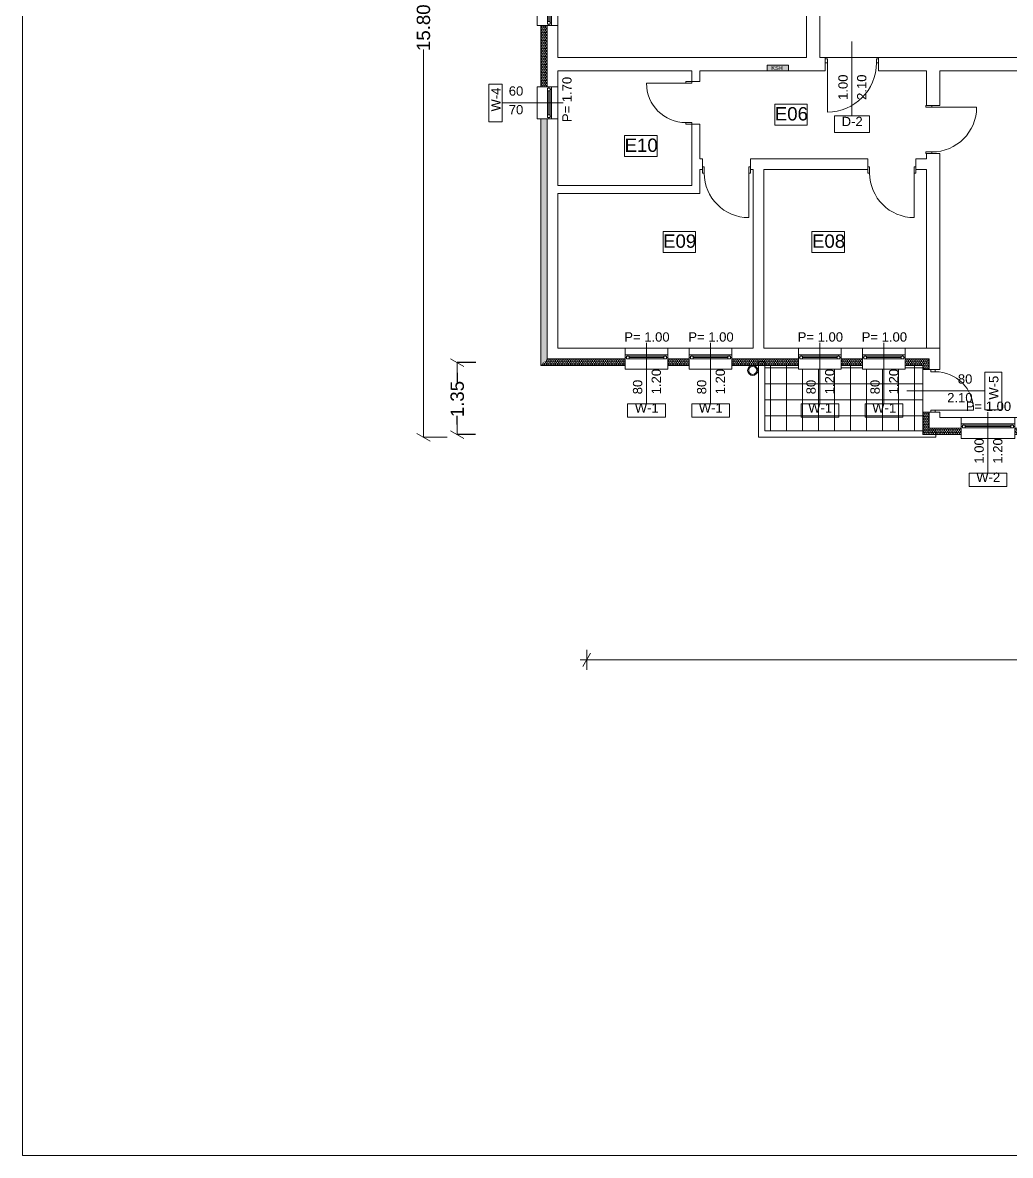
# Model space of a CAD drawing. Header units: feet. Extents: x 2566339 to 2627130, y -124111 to -81443.
# Drawn here: x 2566339 to 2584851, y -122443 to -101204 of the extents above; entities that cross this region are included whole.
import ezdxf
from ezdxf.enums import TextEntityAlignment as Align

# ---------------------------------------------------------------- set-up
doc = ezdxf.new("R2010")
doc.units = ezdxf.units.FT
doc.header["$MEASUREMENT"] = 0
for name, color, linetype, lineweight in [('ARCHICAD Door Markers_Pen_No__20', 1, 'Continuous', 5), ('ARCHICAD Door Markers_Pen_No__60', 230, 'Continuous', 5), ('ARCHICAD Doors_Pen_No__1', 7, 'Continuous', 5), ('ARCHICAD Doors_Pen_No__60', 230, 'Continuous', 5), ('ARCHICAD Window Markers_Pen_No__20', 1, 'Continuous', 5), ('ARCHICAD Windows_Pen_No__20', 1, 'Continuous', 5), ('Columns_Pen_No__1', 7, 'Continuous', 5), ('Columns_Pen_No__6', 5, 'Continuous', 5), ('Exterior walls_Pen_No__1', 7, 'Continuous', 5), ('Shell - Roof_Pen_No__21', 7, 'Continuous', 5), ('Structural - Bearing_Pen_No__1', 7, 'Continuous', 5), ('Text blocks_Pen_No__1', 7, 'Continuous', 5), ('Text blocks_Pen_No__2', 8, 'Continuous', 5)]:
    doc.layers.add(name, color=color, linetype=linetype, lineweight=lineweight)
for name, color, linetype in [('Columns', 7, 'Continuous'), ('Dimensioning - General', 7, 'Continuous'), ('Exterior walls', 7, 'Continuous')]:
    doc.layers.add(name, color=color, linetype=linetype)
for name, color, linetype, lineweight, true_color in [('Exterior walls_Pen_No__14', 7, 'Continuous', 5, 0xbd8b17), ('Exterior walls_Pen_No__65', 7, 'Continuous', 5, 0x80c2ff), ('Exterior walls_Pen_No__81', 7, 'Continuous', 5, 0x6a6a6a), ('Structural - Bearing_Pen_No__82', 7, 'Continuous', 5, 0xaaaaaa)]:
    doc.layers.add(name, color=color, linetype=linetype, lineweight=lineweight, true_color=true_color)
doc.styles.add('GENERATED_STYLE_1', font='arial.ttf')
doc.dimstyles.new('GENERATED_STYLE__1', dxfattribs={"dimtxt": 250, "dimasz": 190, "dimexe": 0.18, "dimexo": 3, "dimgap": 0.09, "dimtad": 1, "dimlfac": 0.001, "dimzin": 0, "dimdsep": 46, "dimtxsty": 'GENERATED_STYLE_1', "dimblk": 'ARROWHEAD_2', "dimblk1": 'ARROWHEAD_2', "dimblk2": 'ARROWHEAD_2', "dimcen": 0.09, "dimclrd": 7, "dimclre": 7, "dimclrt": 7, "dimadec": 0, "dimazin": 0, "dimtfac": 1, "dimtdec": 4, "dimtmove": 0, "dimatfit": 3, "dimfxl": 1, "dimtolj": 1, "dimtzin": 0, "dimarcsym": 0})
pattern_1 = [(90, (2247653.822, -76424.967), (-34.641016, 0), [20, -40]), (90, (2247636.502, -76394.967), (-34.641016, 0), [20, -40]), (150, (2247653.822, -76404.967), (17.320508, 30), [20, -40]), (150, (2247619.18, -76404.967), (17.320508, 30), [20, -40]), (210, (2247653.822, -76424.967), (-17.320508, 30), [20, -40]), (210, (2247619.18, -76424.967), (-17.320508, 30), [20, -40])]
pattern_2 = [(90, (2246791.6, -76424.967), (-34.641016, 0), [20, -40]), (90, (2246774.278, -76394.967), (-34.641016, 0), [20, -40]), (150, (2246791.6, -76404.967), (17.320508, 30), [20, -40]), (150, (2246756.957, -76404.967), (17.320508, 30), [20, -40]), (210, (2246791.6, -76424.967), (-17.320508, 30), [20, -40]), (210, (2246756.957, -76424.967), (-17.320508, 30), [20, -40])]
pattern_3 = [(90, (2247653.822, -76474.967), (-34.641016, 0), [20, -40]), (90, (2247636.502, -76444.967), (-34.641016, 0), [20, -40]), (150, (2247653.822, -76454.967), (17.320508, 30), [20, -40]), (150, (2247619.18, -76454.967), (17.320508, 30), [20, -40]), (210, (2247653.822, -76474.967), (-17.320508, 30), [20, -40]), (210, (2247619.18, -76474.967), (-17.320508, 30), [20, -40])]

# ---------------------------------------------------------------- blocks, each defined once
blk = doc.blocks.new('Storefront with Transom 22_2')
at = {"layer": 'ARCHICAD Doors_Pen_No__60', "color": 230, "linetype": 'Continuous', "lineweight": 5}
for p, q in [((360, 0), (360, 720)), ((-400, 0), (-400, 90)), ((-400, -80), (-400, 0)), ((-400, 0), (-360, 0)), ((-400, -80), (-400, 0)), ((-400, -80), (-400, 0)), ((-360, 0), (-360, -80)), ((360, -80), (360, 0)), ((360, 0), (400, 0)), ((400, 0), (400, 90)), ((400, 0), (400, -80)), ((400, -80), (400, 0)), ((400, -80), (400, 0)), ((-360, -80), (-400, -80)), ((-400, -110), (-400, -80)), ((-400, -230), (-400, -110)), ((400, -80), (360, -80)), ((400, -110), (400, -80)), ((400, -230), (400, -110))]:
    blk.add_line(p, q, dxfattribs=at)
blk.add_arc((360, 0), 720, 90, 180, dxfattribs=at)
blk = doc.blocks.new('D Marker 22')
at = {"layer": 'ARCHICAD Door Markers_Pen_No__20', "color": 1, "linetype": 'Continuous', "lineweight": 5}
for p, q in [((354, 1157), (-354, 1157)), ((-354, 1157), (-354, 843)), ((354, 843), (354, 1157)), ((-354, 843), (354, 843)), ((0, 843), (0, -620))]:
    blk.add_line(p, q, dxfattribs=at)
at = {"layer": 'ARCHICAD Door Markers_Pen_No__20', "color": 1, "lineweight": 5, "style": 'GENERATED_STYLE_1'}
for tag, rotation, p in [('AC_MarkerText_1', 180, (220, 1208)), ('AC_MarkerText_3', 270, (-322, 657)), ('AC_MarkerText_2', 270, (28, 657))]:
    blk.add_attdef(tag, text='', height=175, rotation=rotation, dxfattribs=at).set_placement(p, align=Align.BOTTOM_LEFT)
blk = doc.blocks.new('Wall_13', base_point=(2583212, -107579))
at = {"layer": 'Exterior walls_Pen_No__14', "linetype": 'Continuous', "lineweight": 5, "true_color": 0xbd8b17}
h = blk.add_hatch(dxfattribs=at)
h.set_pattern_fill('STYROFOAM_SM_INSULATION', color=42, style=0, pattern_type=2)
h.set_pattern_definition(pattern_1)
h.paths.add_polyline_path([(2583212, -107579), (2583212, -107659), (2583332, -107659), (2583332, -107459)])
h = blk.add_hatch(dxfattribs=at)
h.set_pattern_fill('STYROFOAM_SM_INSULATION', color=42, style=0, pattern_type=2)
h.set_pattern_definition(pattern_1)
h.paths.add_polyline_path([(2583212, -108879), (2583332, -108759), (2583332, -108459), (2583212, -108459)])
at = {"layer": 'Exterior walls_Pen_No__1', "color": 7, "linetype": 'Continuous', "lineweight": 5}
for p, q in [((2583332, -107459), (2583332, -107659)), ((2583212, -107659), (2583332, -107659)), ((2583332, -107659), (2583362, -107659)), ((2583362, -107659), (2583442, -107659)), ((2583442, -107659), (2583532, -107659)), ((2583212, -108459), (2583332, -108459)), ((2583332, -108459), (2583332, -108759)), ((2583332, -108459), (2583362, -108459)), ((2583362, -108459), (2583442, -108459)), ((2583442, -108459), (2583532, -108459))]:
    blk.add_line(p, q, dxfattribs=at)
at = {"layer": 'Exterior walls_Pen_No__1', "color": 7, "linetype": 'Continuous', "lineweight": 5, "flags": 128}
for points in [[(2583532, -107659), (2583532, -107259)], [(2583212, -107579), (2583212, -107659)], [(2583212, -108459), (2583212, -108879)], [(2583532, -108559), (2583532, -108459)]]:
    blk.add_lwpolyline(points, dxfattribs=at)
at = {"layer": 'ARCHICAD Door Markers_Pen_No__20', "color": 1, "linetype": 'Continuous', "lineweight": 5}
ref = blk.add_blockref('D Marker 22', (2583532, -108059), dxfattribs=dict(at, rotation=270))
ref.add_attrib('AC_MarkerText_1', 'W-5', dxfattribs={"color": 1, "lineweight": 5, "height": 175, "rotation": 90, "style": 'GENERATED_STYLE_1'}).set_placement((2584680, -108222), align=Align.BOTTOM_LEFT)
ref.add_attrib('AC_MarkerText_2', '80', dxfattribs={"color": 1, "lineweight": 5, "height": 175, "rotation": 360, "style": 'GENERATED_STYLE_1'}).set_placement((2583867, -107975), align=Align.BOTTOM_LEFT)
ref.add_attrib('AC_MarkerText_3', '2.10', dxfattribs={"color": 1, "lineweight": 5, "height": 175, "rotation": 360, "style": 'GENERATED_STYLE_1'}).set_placement((2583667, -108325), align=Align.BOTTOM_LEFT)
at = {"layer": 'ARCHICAD Doors_Pen_No__60', "color": 230, "linetype": 'Continuous', "lineweight": 5, "zscale": 1000, "rotation": 270}
blk.add_blockref('Storefront with Transom 22_2', (2583442, -108059), dxfattribs=at)
blk = doc.blocks.new('Window 22_5')
at = {"layer": 'ARCHICAD Windows_Pen_No__20', "color": 1, "linetype": 'Continuous', "lineweight": 5}
for p, q in [((-500, 150), (-500, 220)), ((-500, 220), (500, 220)), ((500, 220), (500, 150)), ((-500, 150), (-500, 30)), ((-500, 30), (-500, 0)), ((-500, 0), (-475, 0)), ((-500, 0), (-500, -50)), ((-500, 0), (-500, -50)), ((-475, 25), (-425, 25)), ((-475, -25), (-475, 25)), ((-475, 0), (-475, -25)), ((-425, 25), (425, 25)), ((-425, 25), (-425, -25)), ((-425, 25), (425, 25)), ((-425, 0), (425, 0)), ((425, -25), (425, 25)), ((425, 25), (475, 25)), ((475, 25), (475, -25)), ((475, -25), (475, 0)), ((475, 0), (500, 0)), ((500, 150), (500, 30)), ((500, 30), (500, 0)), ((500, 0), (500, -50)), ((500, 0), (500, -50)), ((-450, -50), (-500, -50)), ((-500, -50), (-500, -170)), ((-500, -170), (500, -170)), ((-475, -25), (-450, -25)), ((-425, -25), (-475, -25)), ((-450, -25), (-450, -50)), ((450, -50), (-450, -50)), ((425, -25), (-425, -25)), ((475, -25), (425, -25)), ((450, -50), (450, -25)), ((450, -25), (475, -25)), ((500, -50), (450, -50)), ((500, -50), (500, -170))]:
    blk.add_line(p, q, dxfattribs=at)
blk = doc.blocks.new('W Marker 22_2')
at = {"layer": 'ARCHICAD Window Markers_Pen_No__20', "color": 1, "linetype": 'Continuous', "lineweight": 5}
for p, q in [((0, -1045), (0, 100)), ((-354, -1045), (-354, -1295)), ((354, -1045), (-354, -1045)), ((354, -1295), (354, -1045)), ((-354, -1295), (354, -1295))]:
    blk.add_line(p, q, dxfattribs=at)
at = {"layer": 'ARCHICAD Window Markers_Pen_No__20', "color": 1, "lineweight": 5, "style": 'GENERATED_STYLE_1'}
for tag, rotation, p in [('AC_MarkerText_4', 180, (417, 367)), ('whDistCm', 270, (-323, -397)), ('AC_MarkerText_2', 270, (27, -597)), ('AC_MarkerText_1', 180, (220, -962))]:
    blk.add_attdef(tag, text='', height=175, rotation=rotation, dxfattribs=at).set_placement(p, align=Align.BOTTOM_LEFT)
blk = doc.blocks.new('Wall_14', base_point=(2583212, -108879))
at = {"layer": 'Exterior walls_Pen_No__14', "linetype": 'Continuous', "lineweight": 5, "true_color": 0xbd8b17}
h = blk.add_hatch(dxfattribs=at)
h.set_pattern_fill('STYROFOAM_SM_INSULATION', color=42, style=0, pattern_type=2)
h.set_pattern_definition(pattern_1)
h.paths.add_polyline_path([(2583332, -108759), (2583212, -108879), (2583932, -108879), (2583932, -108759)])
h = blk.add_hatch(dxfattribs=at)
h.set_pattern_fill('STYROFOAM_SM_INSULATION', color=42, style=0, pattern_type=2)
h.set_pattern_definition(pattern_1)
h.paths.add_polyline_path([(2584932, -108759), (2584932, -108879), (2585332, -108879), (2585332, -108759)])
h = blk.add_hatch(dxfattribs=at)
h.set_pattern_fill('STYROFOAM_SM_INSULATION', color=42, style=0, pattern_type=2)
h.set_pattern_definition(pattern_1)
h.paths.add_polyline_path([(2586332, -108759), (2586332, -108879), (2587052, -108879), (2586932, -108759)])
at = {"layer": 'Exterior walls_Pen_No__1', "color": 7, "linetype": 'Continuous', "lineweight": 5}
for p, q in [((2583932, -108679), (2583932, -108559)), ((2583932, -108729), (2583932, -108679)), ((2583932, -108759), (2583932, -108729)), ((2584932, -108679), (2584932, -108559)), ((2584932, -108729), (2584932, -108679)), ((2584932, -108759), (2584932, -108729)), ((2585332, -108679), (2585332, -108559)), ((2585332, -108729), (2585332, -108679)), ((2585332, -108759), (2585332, -108729)), ((2586332, -108679), (2586332, -108559)), ((2586332, -108729), (2586332, -108679)), ((2586332, -108759), (2586332, -108729)), ((2583332, -108759), (2583932, -108759)), ((2583932, -108879), (2583932, -108759)), ((2584932, -108759), (2585332, -108759)), ((2584932, -108879), (2584932, -108759)), ((2585332, -108879), (2585332, -108759)), ((2586332, -108759), (2586932, -108759)), ((2586332, -108879), (2586332, -108759))]:
    blk.add_line(p, q, dxfattribs=at)
at = {"layer": 'Exterior walls_Pen_No__1', "color": 7, "linetype": 'Continuous', "lineweight": 5, "flags": 128}
for points in [[(2583932, -108559), (2583532, -108559)], [(2585332, -108559), (2584932, -108559)], [(2586732, -108559), (2586332, -108559)], [(2583212, -108879), (2583932, -108879)], [(2584932, -108879), (2585332, -108879)], [(2586332, -108879), (2587052, -108879)]]:
    blk.add_lwpolyline(points, dxfattribs=at)
at = {"layer": 'ARCHICAD Window Markers_Pen_No__20', "color": 1, "linetype": 'Continuous', "lineweight": 5}
ref = blk.add_blockref('W Marker 22_2', (2584432, -108559), dxfattribs=at)
ref.add_attrib('A', '1.00', dxfattribs={"color": 1, "lineweight": 5, "height": 175, "rotation": 90, "style": 'GENERATED_STYLE_1'}).set_placement((2584405, -109422), align=Align.BOTTOM_LEFT)
ref.add_attrib('whDistCm', '1.20', dxfattribs={"color": 1, "lineweight": 5, "height": 175, "rotation": 90, "style": 'GENERATED_STYLE_1'}).set_placement((2584755, -109422), align=Align.BOTTOM_LEFT)
ref.add_attrib('AC_MarkerText_1', 'W-2', dxfattribs={"color": 1, "lineweight": 5, "height": 175, "style": 'GENERATED_STYLE_1'}).set_placement((2584212, -109817), align=Align.BOTTOM_LEFT)
ref.add_attrib('AC_MarkerText_4', 'P= 1.00', dxfattribs={"color": 1, "lineweight": 5, "height": 175, "style": 'GENERATED_STYLE_1'}).set_placement((2584016, -108487), align=Align.BOTTOM_LEFT)
ref = blk.add_blockref('W Marker 22_2', (2585832, -108559), dxfattribs=at)
ref.add_attrib('A', '1.00', dxfattribs={"color": 1, "lineweight": 5, "height": 175, "rotation": 90, "style": 'GENERATED_STYLE_1'}).set_placement((2585805, -109422), align=Align.BOTTOM_LEFT)
ref.add_attrib('whDistCm', '1.20', dxfattribs={"color": 1, "lineweight": 5, "height": 175, "rotation": 90, "style": 'GENERATED_STYLE_1'}).set_placement((2586155, -109422), align=Align.BOTTOM_LEFT)
ref.add_attrib('AC_MarkerText_1', 'W-2', dxfattribs={"color": 1, "lineweight": 5, "height": 175, "style": 'GENERATED_STYLE_1'}).set_placement((2585612, -109817), align=Align.BOTTOM_LEFT)
ref.add_attrib('AC_MarkerText_4', 'P= 1.00', dxfattribs={"color": 1, "lineweight": 5, "height": 175, "style": 'GENERATED_STYLE_1'}).set_placement((2585416, -108487), align=Align.BOTTOM_LEFT)
at = {"layer": 'ARCHICAD Windows_Pen_No__20', "color": 1, "linetype": 'Continuous', "lineweight": 5, "xscale": -1, "zscale": 1000, "rotation": 180}
for p in [(2584432, -108729), (2585832, -108729)]:
    blk.add_blockref('Window 22_5', p, dxfattribs=at)
blk = doc.blocks.new('Entrance Door 22_2')
at = {"layer": 'ARCHICAD Doors_Pen_No__1', "color": 7, "linetype": 'Continuous', "lineweight": 5}
for p, q in [((368, 0), (368, 736)), ((-368, 0), (-400, 0)), ((-400, 0), (-400, -115)), ((-368, -115), (-368, 0)), ((400, 0), (368, 0)), ((368, 0), (368, -115)), ((400, -115), (400, 0)), ((-400, -115), (-368, -115)), ((-400, -265), (-400, -115)), ((368, -115), (400, -115)), ((400, -265), (400, -115))]:
    blk.add_line(p, q, dxfattribs=at)
blk.add_arc((368, 0), 736, 90, 180, dxfattribs=at)
blk = doc.blocks.new('Wall_30', base_point=(2578882, -102109))
at = {"layer": 'Exterior walls_Pen_No__1', "color": 7, "linetype": 'Continuous', "lineweight": 5}
for p, q in [((2579032, -102309), (2578882, -102309)), ((2579032, -103109), (2578882, -103109))]:
    blk.add_line(p, q, dxfattribs=at)
at = {"layer": 'Exterior walls_Pen_No__1', "color": 7, "linetype": 'Continuous', "lineweight": 5, "flags": 128}
for points in [[(2578882, -102109), (2578882, -102309)], [(2579032, -102309), (2579032, -102109)], [(2578882, -103109), (2578882, -104259)], [(2579032, -103759), (2579032, -103109)], [(2579032, -104409), (2579032, -103959)]]:
    blk.add_lwpolyline(points, dxfattribs=at)
at = {"layer": 'ARCHICAD Doors_Pen_No__1', "color": 7, "linetype": 'Continuous', "lineweight": 5, "zscale": 1000, "rotation": 90}
blk.add_blockref('Entrance Door 22_2', (2578767, -102709), dxfattribs=at)
blk = doc.blocks.new('Entrance Door 22_3')
at = {"layer": 'ARCHICAD Doors_Pen_No__1', "color": 7, "linetype": 'Continuous', "lineweight": 5}
for p, q in [((418, 0), (418, 836)), ((-418, 0), (-450, 0)), ((-450, 0), (-450, -115)), ((-418, -115), (-418, 0)), ((450, 0), (418, 0)), ((418, 0), (418, -115)), ((450, -115), (450, 0)), ((-450, -115), (-450, -65)), ((-450, -115), (-450, -65)), ((-450, -115), (-418, -115)), ((-450, -265), (-450, -115)), ((418, -115), (450, -115)), ((450, -115), (450, -65)), ((450, -115), (450, -65)), ((450, -265), (450, -115))]:
    blk.add_line(p, q, dxfattribs=at)
blk.add_arc((418, 0), 836, 90, 180, dxfattribs=at)
blk = doc.blocks.new('Wall_32', base_point=(2578882, -103959))
at = {"layer": 'Exterior walls_Pen_No__1', "color": 7, "linetype": 'Continuous', "lineweight": 5}
for p, q in [((2579082, -103759), (2579082, -103909)), ((2579982, -103759), (2579982, -103909)), ((2582182, -103759), (2582182, -103909)), ((2583082, -103759), (2583082, -103909)), ((2579082, -103909), (2579082, -103959)), ((2579982, -103909), (2579982, -103959)), ((2582182, -103909), (2582182, -103959)), ((2583082, -103909), (2583082, -103959))]:
    blk.add_line(p, q, dxfattribs=at)
at = {"layer": 'Exterior walls_Pen_No__1', "color": 7, "linetype": 'Continuous', "lineweight": 5, "flags": 128}
for points in [[(2579082, -103759), (2579032, -103759)], [(2582182, -103759), (2579982, -103759)], [(2583282, -103759), (2583082, -103759)], [(2579032, -103959), (2579082, -103959)], [(2579982, -103959), (2580032, -103959)], [(2580232, -103959), (2582182, -103959)], [(2583082, -103959), (2583282, -103959)]]:
    blk.add_lwpolyline(points, dxfattribs=at)
at = {"layer": 'ARCHICAD Doors_Pen_No__1', "color": 7, "linetype": 'Continuous', "lineweight": 5, "xscale": -1, "zscale": 1000, "rotation": 180}
for p in [(2579532, -104024), (2582632, -104024)]:
    blk.add_blockref('Entrance Door 22_3', p, dxfattribs=at)
blk = doc.blocks.new('Wall_36', base_point=(2581282, -100009))
at = {"layer": 'Exterior walls_Pen_No__1', "color": 7, "linetype": 'Continuous', "lineweight": 5, "flags": 128}
for points in [[(2581032, -99759), (2581032, -101859)], [(2581282, -101859), (2581282, -100009)]]:
    blk.add_lwpolyline(points, dxfattribs=at)
blk = doc.blocks.new('Wall_65', base_point=(2583332, -108809))
at = {"layer": 'Exterior walls_Pen_No__1', "color": 7, "linetype": 'Continuous', "lineweight": 5, "flags": 128}
for points in [[(2583452, -108809), (2583332, -108809)], [(2583452, -108929), (2583452, -108809)]]:
    blk.add_lwpolyline(points, dxfattribs=at)
blk = doc.blocks.new('Wall_66', base_point=(2583332, -108929))
at = {"layer": 'Exterior walls_Pen_No__1', "color": 7, "linetype": 'Continuous', "lineweight": 5, "flags": 128}
for points in [[(2580132, -108929), (2583452, -108929)], [(2583332, -108809), (2580252, -108809)]]:
    blk.add_lwpolyline(points, dxfattribs=at)
blk = doc.blocks.new('Wall_67', base_point=(2580132, -108929))
at = {"layer": 'Exterior walls_Pen_No__1', "color": 7, "linetype": 'Continuous', "lineweight": 5, "flags": 128}
for points in [[(2580252, -107509), (2580132, -107509)], [(2580132, -107509), (2580132, -108929)], [(2580252, -108809), (2580252, -107509)]]:
    blk.add_lwpolyline(points, dxfattribs=at)
blk = doc.blocks.new('Column_4', base_point=(2580022, -107674))
at = {"layer": 'Columns_Pen_No__1', "color": 7, "linetype": 'Continuous', "lineweight": 5}
blk.add_circle((2580022, -107674), 95, dxfattribs=at)
at = {"layer": 'Columns_Pen_No__6', "color": 5, "linetype": 'Continuous', "lineweight": 5}
blk.add_circle((2580022, -107674), 75, dxfattribs=at)
blk = doc.blocks.new('ARROWHEAD_2')
at = {"color": 0, "linetype": 'Continuous', "lineweight": 0}
for p, q in [((0, 0), (-1, 0)), ((-0.38, -0.66), (0.38, 0.66))]:
    blk.add_line(p, q, dxfattribs=at)
blk = doc.blocks.new('*D103')
at = {"layer": 'Defpoints', "color": 0, "linetype": 'Continuous', "transparency": 16777216}
for p in [(2574485, -107579), (2574835, -107579), (2574831, -108929)]:
    blk.add_point(p, dxfattribs=at)
at = {"layer": 'Dimensioning - General', "color": 7, "linetype": 'Continuous', "lineweight": -2, "transparency": 16777216}
for p, q in [((2574832, -107579), (2574485, -107579)), ((2574485, -107769), (2574485, -107948)), ((2574485, -108739), (2574485, -108576)), ((2574828, -108929), (2574485, -108929))]:
    blk.add_line(p, q, dxfattribs=at)
at = {"layer": 'Dimensioning - General', "color": 7, "linetype": 'Continuous', "lineweight": -2, "transparency": 16777216, "xscale": 190, "yscale": 190, "zscale": 190}
for p, rotation in [((2574485, -107579), 90), ((2574485, -108929), 270)]:
    blk.add_blockref('ARROWHEAD_2', p, dxfattribs=dict(at, rotation=rotation))
at = {"layer": 'Dimensioning - General', "color": 7, "linetype": 'Continuous', "lineweight": 5, "transparency": 16777216, "insert": (2574485, -108262), "char_height": 250, "attachment_point": 5, "rotation": 90, "style": 'GENERATED_STYLE_1'}
blk.add_mtext('\\A1;1.35', dxfattribs=at)
blk = doc.blocks.new('Window 22_2')
at = {"layer": 'ARCHICAD Windows_Pen_No__20', "color": 1, "linetype": 'Continuous', "lineweight": 5}
for p, q in [((-300, 150), (-300, 220)), ((-300, 220), (300, 220)), ((300, 220), (300, 150)), ((-300, 150), (-300, 30)), ((-300, 30), (-300, 0)), ((-300, 0), (-275, 0)), ((-300, 0), (-300, -50)), ((-300, 0), (-300, -50)), ((-275, 25), (-225, 25)), ((-275, -25), (-275, 25)), ((-275, 0), (-275, -25)), ((-225, 25), (225, 25)), ((-225, 25), (-225, -25)), ((-225, 25), (225, 25)), ((-225, 0), (225, 0)), ((225, -25), (225, 25)), ((225, 25), (275, 25)), ((275, 25), (275, -25)), ((275, -25), (275, 0)), ((275, 0), (300, 0)), ((300, 150), (300, 30)), ((300, 30), (300, 0)), ((300, 0), (300, -50)), ((300, 0), (300, -50)), ((-250, -50), (-300, -50)), ((-300, -50), (-300, -170)), ((-300, -170), (300, -170)), ((-275, -25), (-250, -25)), ((-225, -25), (-275, -25)), ((-250, -25), (-250, -50)), ((250, -50), (-250, -50)), ((225, -25), (-225, -25)), ((275, -25), (225, -25)), ((250, -50), (250, -25)), ((250, -25), (275, -25)), ((300, -50), (250, -50)), ((300, -50), (300, -170))]:
    blk.add_line(p, q, dxfattribs=at)
blk = doc.blocks.new('Window 22_3')
at = {"layer": 'ARCHICAD Windows_Pen_No__20', "color": 1, "linetype": 'Continuous', "lineweight": 5}
for p, q in [((-600, 150), (-600, 220)), ((-600, 220), (600, 220)), ((600, 220), (600, 150)), ((-600, 150), (-600, 30)), ((-600, 30), (-600, 0)), ((-600, 0), (-575, 0)), ((-600, 0), (-600, -50)), ((-600, 0), (-600, -50)), ((-575, 25), (-525, 25)), ((-575, -25), (-575, 25)), ((-575, 0), (-575, -25)), ((-525, 25), (525, 25)), ((-525, 25), (-525, -25)), ((-525, 25), (525, 25)), ((-525, 0), (525, 0)), ((525, -25), (525, 25)), ((525, 25), (575, 25)), ((575, 25), (575, -25)), ((575, -25), (575, 0)), ((575, 0), (600, 0)), ((600, 150), (600, 30)), ((600, 30), (600, 0)), ((600, 0), (600, -50)), ((600, 0), (600, -50)), ((-550, -50), (-600, -50)), ((-600, -50), (-600, -170)), ((-600, -170), (600, -170)), ((-575, -25), (-550, -25)), ((-525, -25), (-575, -25)), ((-550, -25), (-550, -50)), ((550, -50), (-550, -50)), ((525, -25), (-525, -25)), ((575, -25), (525, -25)), ((550, -50), (550, -25)), ((550, -25), (575, -25)), ((600, -50), (550, -50)), ((600, -50), (600, -170))]:
    blk.add_line(p, q, dxfattribs=at)
blk = doc.blocks.new('Storefront with Transom 22_4')
at = {"layer": 'ARCHICAD Doors_Pen_No__60', "color": 230, "linetype": 'Continuous', "lineweight": 5}
for p, q in [((460, 0), (460, 920)), ((-500, 150), (-500, 0)), ((-500, 0), (-500, -80)), ((-460, 0), (-500, 0)), ((-500, 0), (-500, -80)), ((-500, 0), (-500, -80)), ((-460, -80), (-460, 0)), ((460, 0), (460, -80)), ((500, 0), (460, 0)), ((500, 150), (500, 0)), ((500, -80), (500, 0)), ((500, 0), (500, -80)), ((500, 0), (500, -80)), ((-500, -80), (-460, -80)), ((-500, -80), (-500, -100)), ((460, -80), (500, -80)), ((500, -80), (500, -100))]:
    blk.add_line(p, q, dxfattribs=at)
blk.add_arc((460, 0), 920, 90, 180, dxfattribs=at)
blk = doc.blocks.new('D Marker 22_3')
at = {"layer": 'ARCHICAD Door Markers_Pen_No__60', "color": 230, "linetype": 'Continuous', "lineweight": 5}
for p, q in [((327, 1157), (-327, 1157)), ((-327, 1157), (-327, 843)), ((327, 843), (327, 1157)), ((-327, 843), (327, 843)), ((0, 843), (0, -550))]:
    blk.add_line(p, q, dxfattribs=at)
at = {"layer": 'ARCHICAD Door Markers_Pen_No__60', "color": 230, "lineweight": 5, "style": 'GENERATED_STYLE_1'}
for tag, rotation, p in [('AC_MarkerText_1', 180, (193, 1208)), ('AC_MarkerText_3', 270, (-322, 657)), ('A', 270, (28, 657))]:
    blk.add_attdef(tag, text='', height=175, rotation=rotation, dxfattribs=at).set_placement(p, align=Align.BOTTOM_LEFT)
blk = doc.blocks.new('Window 22_4')
at = {"layer": 'ARCHICAD Windows_Pen_No__20', "color": 1, "linetype": 'Continuous', "lineweight": 5}
for p, q in [((-400, 150), (-400, 220)), ((-400, 220), (400, 220)), ((400, 220), (400, 150)), ((-400, 150), (-400, 30)), ((-400, 30), (-400, 0)), ((-400, 0), (-375, 0)), ((-400, 0), (-400, -50)), ((-400, 0), (-400, -50)), ((-375, 25), (-325, 25)), ((-375, -25), (-375, 25)), ((-375, 0), (-375, -25)), ((-325, 25), (325, 25)), ((-325, 25), (-325, -25)), ((-325, 25), (325, 25)), ((-325, 0), (325, 0)), ((325, -25), (325, 25)), ((325, 25), (375, 25)), ((375, 25), (375, -25)), ((375, -25), (375, 0)), ((375, 0), (400, 0)), ((400, 150), (400, 30)), ((400, 30), (400, 0)), ((400, 0), (400, -50)), ((400, 0), (400, -50)), ((-350, -50), (-400, -50)), ((-400, -50), (-400, -170)), ((-400, -170), (400, -170)), ((-375, -25), (-350, -25)), ((-325, -25), (-375, -25)), ((-350, -25), (-350, -50)), ((350, -50), (-350, -50)), ((325, -25), (-325, -25)), ((375, -25), (325, -25)), ((350, -50), (350, -25)), ((350, -25), (375, -25)), ((400, -50), (350, -50)), ((400, -50), (400, -170))]:
    blk.add_line(p, q, dxfattribs=at)
blk = doc.blocks.new('Entrance Door 22')
at = {"layer": 'ARCHICAD Doors_Pen_No__1', "color": 7, "linetype": 'Continuous', "lineweight": 5}
for p, q in [((418, 0), (418, 836)), ((-450, 150), (-450, 0)), ((-418, 0), (-450, 0)), ((-450, 0), (-450, -115)), ((-450, 0), (-450, -100)), ((-450, 0), (-450, -100)), ((-418, -115), (-418, 0)), ((450, 0), (418, 0)), ((418, 0), (418, -115)), ((450, 150), (450, 0)), ((450, -115), (450, 0)), ((450, 0), (450, -100)), ((450, 0), (450, -100)), ((-450, -115), (-418, -115)), ((418, -115), (450, -115))]:
    blk.add_line(p, q, dxfattribs=at)
blk.add_arc((418, 0), 836, 90, 180, dxfattribs=at)

msp = doc.modelspace()

# ---------------------------------------------------------------- hatches: boundary and pattern name
at = {"layer": 'Exterior walls_Pen_No__14', "linetype": 'Continuous', "lineweight": 5, "true_color": 0xbd8b17}
h = msp.add_hatch(dxfattribs=at)
h.set_pattern_fill('STYROFOAM_SM_INSULATION', color=42, style=0, pattern_type=2)
h.set_pattern_definition(pattern_2)
h.paths.add_polyline_path([(2576050.102, -102409.236), (2576170.102, -102409.236), (2576170.102, -101259.236), (2576050.102, -101259.236)])
h = msp.add_hatch(dxfattribs=at)
h.set_pattern_fill('STYROFOAM_SM_INSULATION', color=42, style=0, pattern_type=2)
h.set_pattern_definition(pattern_2)
h.paths.add_polyline_path([(2576050.102, -107631.219), (2576170.102, -107511.219), (2576170.102, -103009.236), (2576050.102, -103009.236)])
h = msp.add_hatch(dxfattribs=at)
h.set_pattern_fill('STYROFOAM_SM_INSULATION', color=42, style=0, pattern_type=2)
h.set_pattern_definition(pattern_3)
h.paths.add_polyline_path([(2576173.484, -107509.236), (2576053.484, -107629.236), (2577632.326, -107629.236), (2577632.326, -107509.236)])
h = msp.add_hatch(dxfattribs=at)
h.set_pattern_fill('STYROFOAM_SM_INSULATION', color=42, style=0, pattern_type=2)
h.set_pattern_definition(pattern_3)
h.paths.add_polyline_path([(2578832.326, -107509.236), (2578432.326, -107509.236), (2578432.326, -107629.236), (2578832.326, -107629.236)])
h = msp.add_hatch(dxfattribs=at)
h.set_pattern_fill('STYROFOAM_SM_INSULATION', color=42, style=0, pattern_type=2)
h.set_pattern_definition(pattern_3)
h.paths.add_polyline_path([(2580882.529, -107509.236), (2579632.326, -107509.236), (2579632.326, -107629.236), (2580882.529, -107629.236)])
h = msp.add_hatch(dxfattribs=at)
h.set_pattern_fill('STYROFOAM_SM_INSULATION', color=42, style=0, pattern_type=2)
h.set_pattern_definition(pattern_3)
h.paths.add_polyline_path([(2581682.529, -107509.236), (2581682.529, -107629.236), (2582082.529, -107629.236), (2582082.529, -107509.236)])
h = msp.add_hatch(dxfattribs=at)
h.set_pattern_fill('STYROFOAM_SM_INSULATION', color=42, style=0, pattern_type=2)
h.set_pattern_definition(pattern_3)
h.paths.add_polyline_path([(2582882.529, -107509.236), (2582882.529, -107629.236), (2583212.326, -107629.236), (2583332.326, -107509.236)])
at = {"layer": 'Exterior walls_Pen_No__65', "linetype": 'Continuous', "lineweight": 5, "true_color": 0x80c2ff}
msp.add_hatch(color=151, dxfattribs=at).paths.add_polyline_path([(2580290.473, -102109.236), (2580290.473, -101999.236), (2580690.473, -101999.236), (2580690.473, -102109.236)])
at = {"layer": 'Structural - Bearing_Pen_No__82', "linetype": 'Continuous', "lineweight": 5, "true_color": 0xaaaaaa}
h = msp.add_hatch(dxfattribs=at)
h.set_pattern_fill('GRID_30X30', color=253, style=0, pattern_type=2)
h.set_pattern_definition([(0, (2247653.82, -76474.97), (0, 300), []), (90, (2247653.82, -76474.97), (-300, 0), [])])
h.paths.add_polyline_path([(2580252.326, -107630.862), (2580252.326, -108859.236), (2583212.326, -108859.236), (2583212.326, -107630.862), (2582882.529, -107630.862), (2582882.529, -107699.236), (2582082.529, -107699.236), (2582082.529, -107630.862), (2581682.529, -107630.862), (2581682.529, -107699.236), (2580882.529, -107699.236), (2580882.529, -107630.862)])

# ---------------------------------------------------------------- linework, layer by layer
at = {"layer": 'Dimensioning - General', "color": 7, "linetype": 'Continuous', "lineweight": 5}
for p, q in [((2573851.467, -108789.236), (2573851.467, -101708.815)), ((2574298.082, -108979.236), (2573851.287, -108979.236)), ((2576912.326, -113336.736), (2576912.326, -112961.736)), ((2576790.076, -113149.236), (2576912.326, -113149.236)), ((2576984.494, -113024.236), (2576840.157, -113274.236)), ((2576912.326, -113149.236), (2599452.326, -113149.236))]:
    msp.add_line(p, q, dxfattribs=at)
at = {"layer": 'Exterior walls_Pen_No__1', "color": 7, "linetype": 'Continuous', "lineweight": 5}
for p, q in [((2576050.102, -101259.236), (2576170.102, -101259.236)), ((2576170.102, -101259.236), (2576170.102, -102409.236)), ((2576170.102, -101259.236), (2576200.102, -101259.236)), ((2576200.102, -101259.236), (2576250.102, -101259.236)), ((2576250.102, -101259.236), (2576370.102, -101259.236)), ((2581382.326, -101879.236), (2581382.326, -101859.236)), ((2581382.326, -101959.236), (2581382.326, -101879.236)), ((2582382.326, -101879.236), (2582382.326, -101859.236)), ((2582382.326, -101959.236), (2582382.326, -101879.236)), ((2581382.326, -102109.236), (2581382.326, -101959.236)), ((2582382.326, -102109.236), (2582382.326, -101959.236)), ((2576050.102, -102409.236), (2576170.102, -102409.236)), ((2576170.102, -102409.236), (2576200.102, -102409.236)), ((2576200.102, -102409.236), (2576250.102, -102409.236)), ((2576250.102, -102409.236), (2576370.102, -102409.236)), ((2583382.326, -102759.236), (2583282.326, -102759.236)), ((2583532.326, -102759.236), (2583382.326, -102759.236)), ((2576050.102, -103009.236), (2576170.102, -103009.236)), ((2576170.102, -103009.236), (2576170.102, -107509.236)), ((2576170.102, -103009.236), (2576200.102, -103009.236)), ((2576200.102, -103009.236), (2576250.102, -103009.236)), ((2576250.102, -103009.236), (2576370.102, -103009.236)), ((2583382.326, -103659.236), (2583282.326, -103659.236)), ((2583532.326, -103659.236), (2583382.326, -103659.236)), ((2577632.326, -107429.236), (2577632.326, -107309.236)), ((2577632.326, -107479.236), (2577632.326, -107429.236)), ((2578432.326, -107429.236), (2578432.326, -107309.236)), ((2578432.326, -107479.236), (2578432.326, -107429.236)), ((2578832.326, -107429.236), (2578832.326, -107309.236)), ((2578832.326, -107479.236), (2578832.326, -107429.236)), ((2579632.326, -107429.236), (2579632.326, -107309.236)), ((2579632.326, -107479.236), (2579632.326, -107429.236)), ((2580882.529, -107429.236), (2580882.529, -107309.236)), ((2580882.529, -107479.236), (2580882.529, -107429.236)), ((2581682.529, -107429.236), (2581682.529, -107309.236)), ((2581682.529, -107479.236), (2581682.529, -107429.236)), ((2582082.529, -107429.236), (2582082.529, -107309.236)), ((2582082.529, -107479.236), (2582082.529, -107429.236)), ((2582882.529, -107429.236), (2582882.529, -107309.236)), ((2583532.326, -107309.236), (2582882.529, -107309.236)), ((2582882.529, -107479.236), (2582882.529, -107429.236)), ((2576170.102, -107509.236), (2577632.326, -107509.236)), ((2577632.326, -107509.236), (2577632.326, -107479.236)), ((2577632.326, -107629.236), (2577632.326, -107509.236)), ((2578432.326, -107509.236), (2578432.326, -107479.236)), ((2578432.326, -107509.236), (2578832.326, -107509.236)), ((2578432.326, -107629.236), (2578432.326, -107509.236)), ((2578832.326, -107509.236), (2578832.326, -107479.236)), ((2578832.326, -107629.236), (2578832.326, -107509.236)), ((2579632.326, -107509.236), (2579632.326, -107479.236)), ((2579632.326, -107509.236), (2580882.529, -107509.236)), ((2579632.326, -107629.236), (2579632.326, -107509.236)), ((2580882.529, -107509.236), (2580882.529, -107479.236)), ((2580882.529, -107629.236), (2580882.529, -107509.236)), ((2581682.529, -107509.236), (2581682.529, -107479.236)), ((2581682.529, -107509.236), (2582082.529, -107509.236)), ((2581682.529, -107629.236), (2581682.529, -107509.236)), ((2582082.529, -107509.236), (2582082.529, -107479.236)), ((2582082.529, -107629.236), (2582082.529, -107509.236)), ((2582882.529, -107509.236), (2582882.529, -107479.236)), ((2582882.529, -107509.236), (2583332.326, -107509.236)), ((2582882.529, -107629.236), (2582882.529, -107509.236))]:
    msp.add_line(p, q, dxfattribs=at)
at = {"layer": 'Exterior walls_Pen_No__1', "color": 7, "linetype": 'Continuous', "lineweight": 5, "flags": 128}
for points in [[(2576050.102, -101259.236), (2576050.102, -102409.236)], [(2576370.102, -101859.236), (2576370.102, -101259.236)], [(2581032.326, -101859.236), (2576370.102, -101859.236)], [(2581382.326, -101859.236), (2581282.326, -101859.236)], [(2586982.326, -101859.236), (2582382.326, -101859.236)], [(2576370.102, -102409.236), (2576370.102, -102109.236)], [(2576370.102, -102109.236), (2578882.326, -102109.236)], [(2579032.326, -102109.236), (2581382.326, -102109.236)], [(2582382.326, -102109.236), (2583282.326, -102109.236)], [(2583282.326, -102109.236), (2583282.326, -102759.236)], [(2583532.326, -102109.236), (2586732.326, -102109.236)], [(2583532.326, -102759.236), (2583532.326, -102109.236)], [(2576050.102, -103009.236), (2576050.102, -107629.236)], [(2576370.102, -104259.236), (2576370.102, -103009.236)], [(2583282.326, -103659.236), (2583282.326, -103759.236)], [(2583532.326, -107309.236), (2583532.326, -103659.236)], [(2580032.326, -103959.236), (2580032.326, -107309.236)], [(2580232.326, -107309.236), (2580232.326, -103959.236)], [(2583282.326, -103959.236), (2583282.326, -107309.236)], [(2578882.326, -104259.236), (2576370.102, -104259.236)], [(2576370.102, -107309.236), (2576370.102, -104409.236)], [(2576370.102, -104409.236), (2579032.326, -104409.236)], [(2577632.326, -107309.236), (2576370.102, -107309.236)], [(2578832.326, -107309.236), (2578432.326, -107309.236)], [(2580032.326, -107309.236), (2579632.326, -107309.236)], [(2580882.529, -107309.236), (2580232.326, -107309.236)], [(2582082.529, -107309.236), (2581682.529, -107309.236)], [(2576050.102, -107629.236), (2577632.326, -107629.236)], [(2578432.326, -107629.236), (2578832.326, -107629.236)], [(2579632.326, -107629.236), (2580882.529, -107629.236)], [(2581682.529, -107629.236), (2582082.529, -107629.236)], [(2582882.529, -107629.236), (2583212.326, -107629.236)]]:
    msp.add_lwpolyline(points, dxfattribs=at)
msp.add_lwpolyline([(2580290.473, -102109.236), (2580290.473, -101999.236), (2580690.473, -101999.236), (2580690.473, -102109.236)], close=True, dxfattribs=at)
at = {"layer": 'Exterior walls_Pen_No__81', "color": 251, "linetype": 'Continuous', "lineweight": 5, "true_color": 0x6a6a6a}
for p, q in [((2581282.326, -100009.236), (2581282.326, -101859.236)), ((2581282.326, -100009.236), (2581282.326, -101859.236)), ((2581282.326, -101859.236), (2586982.326, -101859.236)), ((2581282.326, -101859.236), (2586982.326, -101859.236))]:
    msp.add_line(p, q, dxfattribs=at)
at = {"layer": 'Shell - Roof_Pen_No__21', "color": 7, "linetype": 'Continuous', "lineweight": 5}
for q in [(2566338.662, -81442.756), (2624673.367, -122442.756)]:
    msp.add_line((2566338.662, -122442.756), q, dxfattribs=at)
at = {"layer": 'Structural - Bearing_Pen_No__1', "color": 7, "linetype": 'Continuous', "lineweight": 5, "flags": 128}
msp.add_lwpolyline([(2580252.326, -107630.862), (2580252.326, -108859.236), (2583212.326, -108859.236), (2583212.326, -107630.862), (2582882.529, -107630.862), (2582882.529, -107699.236), (2582082.529, -107699.236), (2582082.529, -107630.862), (2581682.529, -107630.862), (2581682.529, -107699.236), (2580882.529, -107699.236), (2580882.529, -107630.862)], close=True, dxfattribs=at)
at = {"layer": 'Text blocks_Pen_No__2', "color": 8, "linetype": 'Continuous', "lineweight": 5, "flags": 128}
for points in [[(2580436.204, -102730.291), (2581044.208, -102730.291), (2581044.208, -103123.149), (2580436.204, -103123.149)], [(2577620.899, -103319.343), (2578228.9, -103319.343), (2578228.9, -103712.201), (2577620.899, -103712.201)], [(2578341.755, -105117.648), (2578949.756, -105117.648), (2578949.756, -105510.506), (2578341.755, -105510.506)], [(2581133.03, -105117.648), (2581741.031, -105117.648), (2581741.031, -105510.506), (2581133.03, -105510.506)]]:
    msp.add_lwpolyline(points, close=True, dxfattribs=at)

# ---------------------------------------------------------------- block references
at = {"layer": 'ARCHICAD Door Markers_Pen_No__60', "color": 230, "linetype": 'Continuous', "lineweight": 5}
ref = msp.add_blockref('D Marker 22_3', (2581882.326, -102109.236), dxfattribs=dict(at, rotation=180))
ref.add_attrib('A', '1.00', dxfattribs={"color": 230, "lineweight": 5, "height": 175, "rotation": 90, "style": 'GENERATED_STYLE_1'}).set_placement((2581854.826, -102652.116), align=Align.BOTTOM_LEFT)
ref.add_attrib('AC_MarkerText_1', 'D-2', dxfattribs={"color": 230, "lineweight": 5, "height": 175, "rotation": 360, "style": 'GENERATED_STYLE_1'}).set_placement((2581689.525, -103196.736), align=Align.BOTTOM_LEFT)
ref.add_attrib('AC_MarkerText_3', '2.10', dxfattribs={"color": 230, "lineweight": 5, "height": 175, "rotation": 90, "style": 'GENERATED_STYLE_1'}).set_placement((2582204.826, -102652.116), align=Align.BOTTOM_LEFT)
at = {"layer": 'ARCHICAD Doors_Pen_No__1', "color": 7, "linetype": 'Continuous', "lineweight": 5, "xscale": -1, "zscale": 1000, "rotation": 270}
msp.add_blockref('Entrance Door 22', (2583382.326, -103209.236), dxfattribs=at)
at = {"layer": 'ARCHICAD Doors_Pen_No__60', "color": 230, "linetype": 'Continuous', "lineweight": 5, "zscale": 1000, "rotation": 180}
msp.add_blockref('Storefront with Transom 22_4', (2581882.326, -101959.236), dxfattribs=at)
at = {"layer": 'ARCHICAD Window Markers_Pen_No__20', "color": 1, "linetype": 'Continuous', "lineweight": 5}
ref = msp.add_blockref('W Marker 22_2', (2576370.102, -102709.236), dxfattribs=dict(at, rotation=270))
ref.add_attrib('AC_MarkerText_1', 'W-4', dxfattribs={"color": 1, "lineweight": 5, "height": 175, "rotation": 90, "style": 'GENERATED_STYLE_1'}).set_placement((2575347.602, -102869.236), align=Align.BOTTOM_LEFT)
ref.add_attrib('AC_MarkerText_2', '60', dxfattribs={"color": 1, "lineweight": 5, "height": 175, "rotation": 360, "style": 'GENERATED_STYLE_1'}).set_placement((2575450.102, -102624.616), align=Align.BOTTOM_LEFT)
ref.add_attrib('AC_MarkerText_3', '70', dxfattribs={"color": 1, "lineweight": 5, "height": 175, "rotation": 360, "style": 'GENERATED_STYLE_1'}).set_placement((2575450.102, -102974.616), align=Align.BOTTOM_LEFT)
ref.add_attrib('AC_MarkerText_4', 'P= 1.70', dxfattribs={"color": 1, "lineweight": 5, "height": 175, "rotation": 90, "style": 'GENERATED_STYLE_1'}).set_placement((2576680.102, -103068.916), align=Align.BOTTOM_LEFT)
ref = msp.add_blockref('W Marker 22_2', (2578032.326, -107309.236), dxfattribs=at)
ref.add_attrib('whDistCm', '1.20', dxfattribs={"color": 1, "lineweight": 5, "height": 175, "rotation": 90, "style": 'GENERATED_STYLE_1'}).set_placement((2578354.826, -108172.116), align=Align.BOTTOM_LEFT)
ref.add_attrib('AC_MarkerText_1', 'W-1', dxfattribs={"color": 1, "lineweight": 5, "height": 175, "style": 'GENERATED_STYLE_1'}).set_placement((2577812.325, -108566.736), align=Align.BOTTOM_LEFT)
ref.add_attrib('AC_MarkerText_2', '80', dxfattribs={"color": 1, "lineweight": 5, "height": 175, "rotation": 90, "style": 'GENERATED_STYLE_1'}).set_placement((2578004.826, -108172.116), align=Align.BOTTOM_LEFT)
ref.add_attrib('AC_MarkerText_4', 'P= 1.00', dxfattribs={"color": 1, "lineweight": 5, "height": 175, "style": 'GENERATED_STYLE_1'}).set_placement((2577615.526, -107237.116), align=Align.BOTTOM_LEFT)
ref = msp.add_blockref('W Marker 22_2', (2579232.326, -107309.236), dxfattribs=at)
ref.add_attrib('whDistCm', '1.20', dxfattribs={"color": 1, "lineweight": 5, "height": 175, "rotation": 90, "style": 'GENERATED_STYLE_1'}).set_placement((2579554.826, -108172.116), align=Align.BOTTOM_LEFT)
ref.add_attrib('AC_MarkerText_1', 'W-1', dxfattribs={"color": 1, "lineweight": 5, "height": 175, "style": 'GENERATED_STYLE_1'}).set_placement((2579012.325, -108566.736), align=Align.BOTTOM_LEFT)
ref.add_attrib('AC_MarkerText_2', '80', dxfattribs={"color": 1, "lineweight": 5, "height": 175, "rotation": 90, "style": 'GENERATED_STYLE_1'}).set_placement((2579204.826, -108172.116), align=Align.BOTTOM_LEFT)
ref.add_attrib('AC_MarkerText_4', 'P= 1.00', dxfattribs={"color": 1, "lineweight": 5, "height": 175, "style": 'GENERATED_STYLE_1'}).set_placement((2578815.526, -107237.116), align=Align.BOTTOM_LEFT)
ref = msp.add_blockref('W Marker 22_2', (2581282.529, -107309.236), dxfattribs=at)
ref.add_attrib('whDistCm', '1.20', dxfattribs={"color": 1, "lineweight": 5, "height": 175, "rotation": 90, "style": 'GENERATED_STYLE_1'}).set_placement((2581605.029, -108172.116), align=Align.BOTTOM_LEFT)
ref.add_attrib('AC_MarkerText_1', 'W-1', dxfattribs={"color": 1, "lineweight": 5, "height": 175, "style": 'GENERATED_STYLE_1'}).set_placement((2581062.528, -108566.736), align=Align.BOTTOM_LEFT)
ref.add_attrib('AC_MarkerText_2', '80', dxfattribs={"color": 1, "lineweight": 5, "height": 175, "rotation": 90, "style": 'GENERATED_STYLE_1'}).set_placement((2581255.029, -108172.116), align=Align.BOTTOM_LEFT)
ref.add_attrib('AC_MarkerText_4', 'P= 1.00', dxfattribs={"color": 1, "lineweight": 5, "height": 175, "style": 'GENERATED_STYLE_1'}).set_placement((2580865.729, -107237.116), align=Align.BOTTOM_LEFT)
ref = msp.add_blockref('W Marker 22_2', (2582482.529, -107309.236), dxfattribs=at)
ref.add_attrib('whDistCm', '1.20', dxfattribs={"color": 1, "lineweight": 5, "height": 175, "rotation": 90, "style": 'GENERATED_STYLE_1'}).set_placement((2582805.029, -108172.116), align=Align.BOTTOM_LEFT)
ref.add_attrib('AC_MarkerText_1', 'W-1', dxfattribs={"color": 1, "lineweight": 5, "height": 175, "style": 'GENERATED_STYLE_1'}).set_placement((2582262.528, -108566.736), align=Align.BOTTOM_LEFT)
ref.add_attrib('AC_MarkerText_2', '80', dxfattribs={"color": 1, "lineweight": 5, "height": 175, "rotation": 90, "style": 'GENERATED_STYLE_1'}).set_placement((2582455.029, -108172.116), align=Align.BOTTOM_LEFT)
ref.add_attrib('AC_MarkerText_4', 'P= 1.00', dxfattribs={"color": 1, "lineweight": 5, "height": 175, "style": 'GENERATED_STYLE_1'}).set_placement((2582065.729, -107237.116), align=Align.BOTTOM_LEFT)
at = {"layer": 'ARCHICAD Windows_Pen_No__20', "color": 1, "linetype": 'Continuous', "lineweight": 5, "xscale": -1, "zscale": 1000}
for name, p, rotation in [('Window 22_3', (2576200.102, -100659.236), 90), ('Window 22_4', (2578032.326, -107479.236), 180)]:
    msp.add_blockref(name, p, dxfattribs=dict(at, rotation=rotation))
at = {"layer": 'ARCHICAD Windows_Pen_No__20', "color": 1, "linetype": 'Continuous', "lineweight": 5, "zscale": 1000}
for name, p, rotation in [('Window 22_2', (2576200.102, -102709.236), 90), ('Window 22_4', (2579232.326, -107479.236), 180), ('Window 22_4', (2581282.529, -107479.236), 180), ('Window 22_4', (2582482.529, -107479.236), 180)]:
    msp.add_blockref(name, p, dxfattribs=dict(at, rotation=rotation))
at = {"layer": 'Columns', "color": 5, "lineweight": 5}
msp.add_blockref('Column_4', (2580021.676, -107724.236), dxfattribs=at)
at = {"layer": 'Dimensioning - General', "color": 7, "linetype": 'Continuous', "lineweight": 5, "xscale": 190, "yscale": 190, "zscale": 190, "rotation": 270}
msp.add_blockref('ARROWHEAD_2', (2573851.467, -108979.236), dxfattribs=at)
at = {"layer": 'Exterior walls', "color": 7, "lineweight": 5}
for name, p in [('Wall_36', (2581282.326, -100009.236)), ('Wall_30', (2578882.326, -102109.236)), ('Wall_32', (2578882.326, -103959.236)), ('Wall_13', (2583212.326, -107629.236)), ('Wall_67', (2580132.326, -108979.236)), ('Wall_14', (2583212.326, -108929.236)), ('Wall_66', (2583332.326, -108979.236)), ('Wall_65', (2583332.326, -108859.236))]:
    msp.add_blockref(name, p, dxfattribs=at)

# ---------------------------------------------------------------- texts
at = {"layer": 'Dimensioning - General', "color": 7, "linetype": 'Continuous', "lineweight": 5, "insert": (2573851.467, -101298.425), "char_height": 250, "attachment_point": 5, "rotation": 90, "style": 'GENERATED_STYLE_1'}
msp.add_mtext('\\A1;15.80', dxfattribs=at)
at = {"layer": 'Text blocks_Pen_No__1', "color": 7, "linetype": 'Continuous', "lineweight": 5, "insert": (2580478.551, -102017.059), "char_height": 75, "attachment_point": 2, "style": 'GENERATED_STYLE_1'}
msp.add_mtext('\\A1;KSH', dxfattribs=at)
at = {"layer": 'Text blocks_Pen_No__2', "color": 8, "linetype": 'Continuous', "lineweight": 5, "char_height": 250, "attachment_point": 1, "style": 'GENERATED_STYLE_1'}
for s, insert in [('\\A1;E06', (2580436.204, -102787.434)), ('\\A1;E10', (2577620.899, -103376.486)), ('\\A1;E09', (2578341.755, -105174.791)), ('\\A1;E08', (2581133.03, -105174.791))]:
    msp.add_mtext(s, dxfattribs=dict(at, insert=insert))

# ---------------------------------------------------------------- dimensions: what is measured, and where the dimension line sits
at = {"layer": 'Dimensioning - General', "color": 7, "linetype": 'Continuous', "lineweight": 5}
dim = msp.add_linear_dim(base=(2574485.102, -107579.236), p1=(2574830.838, -108929.236), p2=(2574834.993, -107579.236), angle=90, dimstyle='GENERATED_STYLE__1', dxfattribs=at)
dim.commit()
dim.dimension.update_dxf_attribs({"geometry": '*D103', "text_midpoint": (2574485.102, -108262.103), "dimtype": 160, "text_rotation": 90})

doc.saveas('drawing.dxf')
